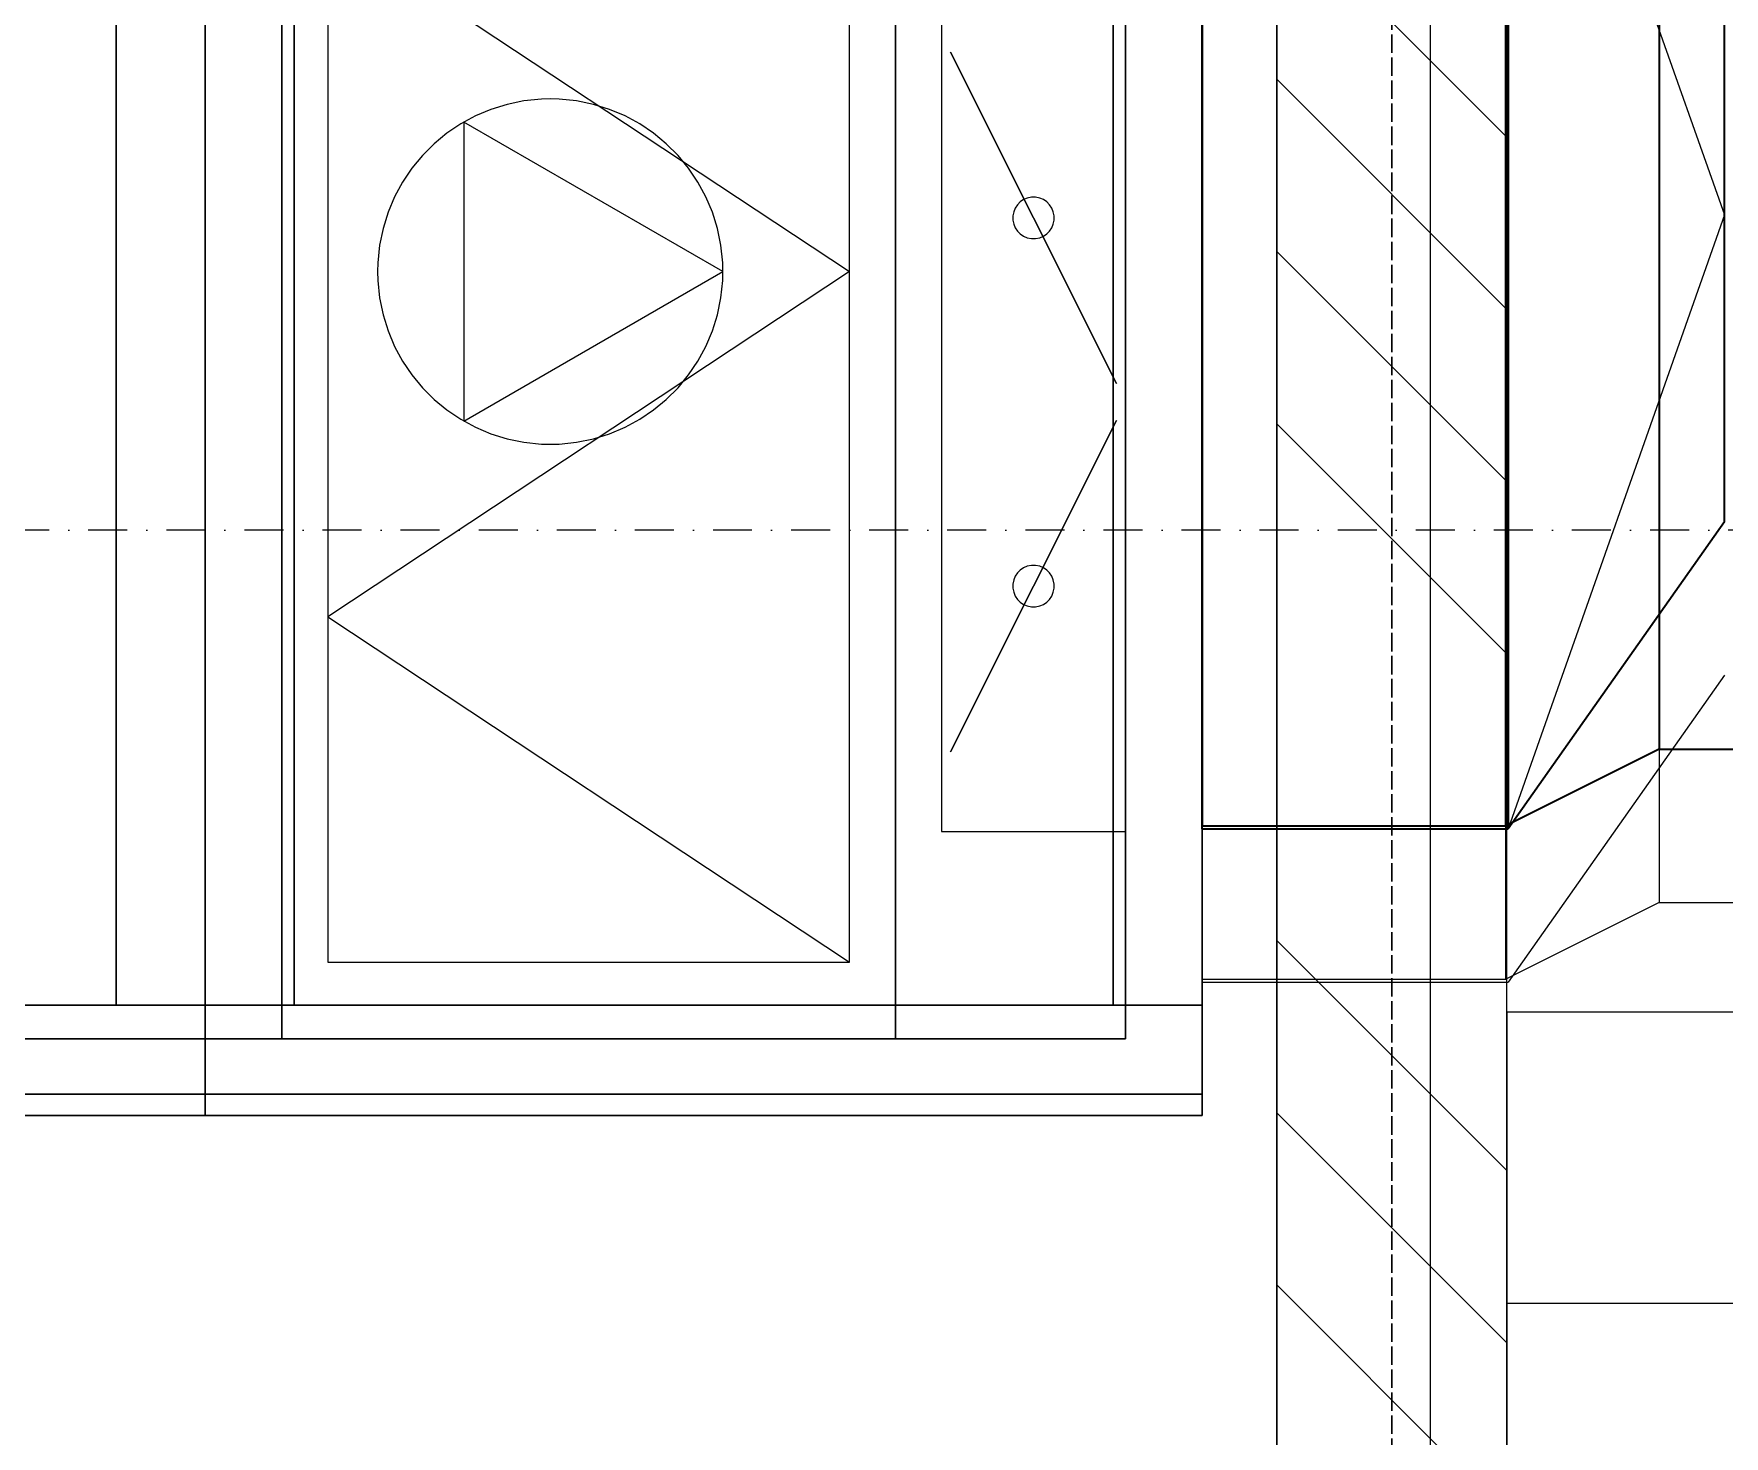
# Model space of a CAD drawing. Header units: millimetres. Extents: x 83708 to 840243643, y 645190 to 956201.
# Drawn here: x 353338 to 354440, y 855303 to 856217 of the extents above; entities that cross this region are included whole.
import ezdxf

# ---------------------------------------------------------------- set-up
doc = ezdxf.new("R2010")
doc.units = ezdxf.units.MM
for name, pattern in [('ACAD_ISO02W100', [15, 12, -3]), ('DASHDOTX2', [50.8, 25.4, -12.7, 0, -12.7]), ('MiddleRoom', [1100000.0, 100000, 1000000.0])]:
    doc.linetypes.add(name, pattern=pattern)
for name, color, linetype, lineweight in [('!ESP_Fassaad', 7, 'Continuous', 9), ('_INVENTO ALUSPLAAN', 253, 'Continuous', 9), ('TULETÕKKETSOON', 1, 'ACAD_ISO02W100', 9)]:
    doc.layers.add(name, color=color, linetype=linetype, lineweight=lineweight)
for name, color, linetype in [('!ESP_Teljed', 30, 'DASHDOTX2'), ('DUCT-S-1', 7, 'Continuous'), ('DUCT-V-1', 7, 'Continuous'), ('FLECAD1', 7, 'Continuous'), ('FLECAD2', 7, 'Continuous'), ('FLECAD3', 7, 'Continuous')]:
    doc.layers.add(name, color=color, linetype=linetype)

# ---------------------------------------------------------------- blocks, each defined once
blk = doc.blocks.new('A$Cef77760f')
at = {"layer": '!ESP_Teljed'}
blk.add_lwpolyline([(1499.8, 5260), (-42299.7, 5260)], dxfattribs=at)
blk = doc.blocks.new('A$C98a65306')
at = {"lineweight": 0}
blk.add_blockref('A$Cef77760f', (40000, -10840), dxfattribs=at)
blk = doc.blocks.new('AC02935765_20221207113114_0')
at = {"layer": 'FLECAD1', "linetype": 'Continuous'}
for points in [[(2275, 140.0001, 150), (925, 140, 150), (924.9999, 1240, 150), (2275, 1240, 150)], [(2275, 140.0001, 1302), (2275, 1240, 1302), (924.9999, 1240, 1302), (925, 140, 1302)], [(2275, 140.0001, 150), (2275, 1240, 150), (2275, 1240, 1302), (2275, 140.0001, 1302)], [(2925, 140.0002, 150), (2275, 140.0001, 150), (2275, 1240, 150), (2925, 1240, 150)], [(2275, 140.0001, 150), (2275, 140.0001, 1302), (2275, 1240, 1302), (2275, 1240, 150)], [(2925, 140.0002, 1302), (2925, 1240, 1302), (2275, 1240, 1302), (2275, 140.0001, 1302)], [(2925, 140.0002, 150), (2925, 1240, 150), (2925, 1240, 1302), (2925, 140.0002, 1302)], [(2275, 212.0001), (2217, 212.0001), (2217, 1168), (2275, 1168)], [(2217, 212.0001), (2217, 212.0001, 150), (2217, 1168, 150), (2217, 1168)], [(2275, 212.0001, 150), (2275, 1168, 150), (2217, 1168, 150), (2217, 212.0001, 150)], [(2275, 212.0001), (2275, 1168), (2275, 1168, 150), (2275, 212.0001, 150)], [(2333, 212.0001), (2275, 212.0001), (2275, 1168), (2333, 1168)], [(2275, 212.0001), (2275, 212.0001, 150), (2275, 1168, 150), (2275, 1168)], [(2333, 212.0001, 150), (2333, 1168, 150), (2275, 1168, 150), (2275, 212.0001, 150)], [(2333, 212.0001), (2333, 1168), (2333, 1168, 150), (2333, 212.0001, 150)], [(2925, 212.0002), (2867, 212.0002), (2867, 1168), (2925, 1168)], [(2867, 212.0002), (2867, 212.0002, 150), (2867, 1168, 150), (2867, 1168)], [(2925, 212.0002, 150), (2925, 1168, 150), (2867, 1168, 150), (2867, 212.0002, 150)], [(2925, 212.0002), (2925, 1168), (2925, 1168, 150), (2925, 212.0002, 150)], [(2275, 154.0001), (925, 154), (925, 212), (2275, 212.0001)], [(2275, 212.0001), (925, 212), (925, 212, 150), (2275, 212.0001, 150)], [(2275, 154.0001, 150), (2275, 212.0001, 150), (925, 212, 150), (925, 154, 150)], [(2275, 212.0001), (2275, 212.0001, 150), (2217, 212.0001, 150), (2217, 212.0001)], [(2925, 154.0002), (2275, 154.0001), (2275, 212.0001), (2925, 212.0002)], [(2925, 212.0002), (2275, 212.0001), (2275, 212.0001, 150), (2925, 212.0002, 150)], [(2925, 154.0002, 150), (2925, 212.0002, 150), (2275, 212.0001, 150), (2275, 154.0001, 150)], [(2275, 154.0001), (2275, 212.0001), (2275, 212.0001, 150), (2275, 154.0001, 150)], [(2333, 212.0001), (2333, 212.0001, 150), (2275, 212.0001, 150), (2275, 212.0001)], [(2275, 154.0001), (2275, 154.0001, 150), (2275, 212.0001, 150), (2275, 212.0001)], [(2925, 212.0002), (2925, 212.0002, 150), (2867, 212.0002, 150), (2867, 212.0002)], [(2925, 154.0002), (2925, 212.0002), (2925, 212.0002, 150), (2925, 154.0002, 150)], [(2275, 154.0001), (2275, 154.0001, 150), (925, 154, 150), (925, 154)], [(2925, 154.0002), (2925, 154.0002, 150), (2275, 154.0001, 150), (2275, 154.0001)], [(2275, 140.0001, 150), (2275, 140.0001, 1302), (925, 140, 1302), (925, 140, 150)], [(2925, 140.0002, 150), (2925, 140.0002, 1302), (2275, 140.0001, 1302), (2275, 140.0001, 150)]]:
    blk.add_3dface(points, dxfattribs=at)
at = {"layer": 'FLECAD2', "linetype": 'Continuous'}
for points in [[(2275, 190.0001, 150), (925, 190, 150), (924.9999, 1190, 150), (2275, 1190, 150), (2275, 190.0001, 150)], [(2275, 190.0001, 1302), (2275, 1190, 1302), (924.9999, 1190, 1302), (925, 190, 1302), (2275, 190.0001, 1302)], [(2275, 190.0001, 203), (2275, 1190, 203), (2275, 1190, 1249), (2275, 190.0001, 1249), (2275, 190.0001, 203)], [(2275, 1190, 150), (2725, 1190, 150), (2725, 190.0002, 150), (2275, 190.0001, 150), (2275, 1190, 150)], [(2275, 190.0001, 779), (2275, 190.0001, 1249), (2275, 1190, 1249), (2275, 1190, 779), (2275, 190.0001, 779)], [(2275, 190.0001, 779), (2275, 190.0001, 1249), (2275, 1190, 1249), (2275, 1190, 779), (2275, 190.0001, 779)], [(2275, 1190, 203), (2275, 190.0001, 203), (2275, 190.0001, 673), (2275, 1190, 673), (2275, 1190, 203)], [(2325, 190.0001, 1302), (2325, 1190, 1302), (2275, 1190, 1302), (2275, 190.0001, 1302), (2325, 190.0001, 1302)], [(2725, 190.0002, 1302), (2725, 1190, 1302), (2325, 1190, 1302), (2325, 190.0001, 1302), (2725, 190.0002, 1302)], [(2725, 1190, 150), (2875, 1190, 150), (2875, 190.0002, 150), (2725, 190.0002, 150), (2725, 1190, 150)], [(2875, 190.0002, 1302), (2875, 1190, 1302), (2725, 1190, 1302), (2725, 190.0002, 1302), (2875, 190.0002, 1302)], [(2925, 190.0002, 779), (2925, 1190, 779), (2925, 1190, 1249), (2925, 190.0002, 1249), (2925, 190.0002, 779)], [(2925, 1190, 203), (2925, 1190, 673), (2925, 190.0002, 673), (2925, 190.0002, 203), (2925, 1190, 203)], [(2275, 140.0001, 203), (2275, 140.0001, 1249), (925, 140, 1249), (925, 140, 203), (2275, 140.0001, 203)], [(2275, 140.0001, 203), (2725, 140.0002, 203), (2725, 140.0002, 673), (2275, 140.0001, 673), (2275, 140.0001, 203)], [(2325, 140.0001, 779), (2325, 140.0001, 1249), (2275, 140.0001, 1249), (2275, 140.0001, 779), (2325, 140.0001, 779)], [(2725, 140.0002, 779), (2725, 140.0002, 1249), (2325, 140.0001, 1249), (2325, 140.0001, 779), (2725, 140.0002, 779)], [(2875, 140.0002, 779), (2875, 140.0002, 1249), (2725, 140.0002, 1249), (2725, 140.0002, 779), (2875, 140.0002, 779)], [(2725, 140.0002, 203), (2875, 140.0002, 203), (2875, 140.0002, 673), (2725, 140.0002, 673), (2725, 140.0002, 203)]]:
    blk.add_polyline3d(points, dxfattribs=at)
at = {"layer": 'FLECAD3', "linetype": 'Continuous'}
for p, q in [((2869, 617.0002, 150), (2761, 833.0002, 150)), ((2761, 833.0002, 1302), (2869, 617.0002, 1302)), ((2869, 593.0002, 150), (2761, 377.0002, 150)), ((2761, 377.0002, 1302), (2869, 593.0002, 1302)), ((2275, 140.0001, 673), (925, 140, 673)), ((2275, 140.0001, 779), (925, 140, 779)), ((1725, 140.0001, 203), (2275, 140.0001, 203)), ((2275, 140.0001, 1249), (1725, 140.0001, 1249)), ((2275, 140.0001, 203), (2875, 140.0002, 203)), ((2875, 140.0002, 1249), (2275, 140.0001, 1249)), ((2275, 140.0001, 203), (2275, 140.0001, 1249)), ((2275, 140.0001, 1249), (2275, 140.0001, 203)), ((2513.6, 140.0001, 414.5), (2537.8, 140.0002, 414.5)), ((2513.6, 140.0001, 461.5), (2537.8, 140.0002, 461.5)), ((2761, 140.0002, 948), (2869, 140.0002, 840)), ((2761, 140.0002, 960), (2869, 140.0002, 1068)), ((2761, 140.0002, 1188), (2869, 140.0002, 1080)), ((2869, 140.0002, 372), (2761, 140.0002, 264)), ((2869, 140.0002, 384), (2761, 140.0002, 492)), ((2869, 140.0002, 612), (2761, 140.0002, 504)), ((2875, 140.0002, 203), (2875, 140.0002, 1249))]:
    blk.add_line(p, q, dxfattribs=at)
for points in [[(2695, 1140, 1302), (2355, 1140, 1302), (2355, 240.0001, 1302), (2695, 240.0002, 1302), (2695, 1140, 1302)], [(2695, 1140, 1302), (2355, 915.0001, 1302), (2695, 690.0001, 1302), (2355, 465.0001, 1302), (2695, 240.0001, 1302)], [(2755, 325.0002, 150), (2875, 325.0002, 150), (2875, 1125, 150), (2755, 1125, 150), (2755, 325.0002, 150)], [(2875, 1125, 1302), (2755, 1125, 1302), (2755, 325.0002, 1302), (2875, 325.0002, 1302), (2875, 1125, 1302)], [(2925, 325.0002, 814), (2925, 1125, 814), (2925, 1125, 1214), (2925, 325.0002, 1214), (2925, 325.0002, 814)], [(2925, 325.0002, 238), (2925, 1125, 238), (2925, 1125, 638), (2925, 325.0002, 638), (2925, 325.0002, 238)], [(2387.5, 690.0001, 150), (2387.598, 684.2032, 150), (2388.752, 672.8655, 150), (2391.002, 661.8861, 150), (2394.292, 651.3218, 150), (2398.565, 641.2292, 150), (2403.764, 631.6654, 150), (2409.833, 622.687, 150), (2416.714, 614.3509, 150), (2424.351, 606.7138, 150), (2432.687, 599.8326, 150), (2441.665, 593.764, 150), (2451.229, 588.5648, 150), (2461.322, 584.2919, 150), (2471.886, 581.0021, 150), (2482.865, 578.752, 150), (2494.203, 577.5986, 150), (2500, 577.5001, 150), (2505.797, 577.5986, 150), (2517.135, 578.7521, 150), (2528.114, 581.0021, 150), (2538.678, 584.292, 150), (2548.771, 588.5649, 150), (2558.335, 593.764, 150), (2567.313, 599.8326, 150), (2575.649, 606.7139, 150), (2583.286, 614.351, 150), (2590.167, 622.687, 150), (2596.236, 631.6654, 150), (2601.435, 641.2292, 150), (2605.708, 651.3218, 150), (2608.998, 661.8861, 150), (2611.248, 672.8656, 150), (2612.401, 684.2033, 150), (2612.5, 690.0001, 150), (2612.401, 695.797, 150), (2611.248, 707.1347, 150), (2608.998, 718.1141, 150), (2605.708, 728.6785, 150), (2601.435, 738.771, 150), (2596.236, 748.3348, 150), (2590.167, 757.3132, 150), (2583.286, 765.6494, 150), (2575.649, 773.2864, 150), (2567.313, 780.1677, 150), (2558.335, 786.2363, 150), (2548.771, 791.4354, 150), (2538.678, 795.7083, 150), (2528.114, 798.9982, 150), (2517.135, 801.2482, 150), (2505.797, 802.4017, 150), (2500, 802.5001, 150), (2494.203, 802.4016, 150), (2482.865, 801.2482, 150), (2471.886, 798.9982, 150), (2461.322, 795.7083, 150), (2451.229, 791.4354, 150), (2441.665, 786.2362, 150), (2432.687, 780.1677, 150), (2424.351, 773.2864, 150), (2416.714, 765.6494, 150), (2409.833, 757.3132, 150), (2403.764, 748.3348, 150), (2398.565, 738.771, 150), (2394.292, 728.6785, 150), (2391.002, 718.1141, 150), (2388.752, 707.1346, 150), (2387.598, 695.7969, 150), (2387.5, 690.0001, 150), (2387.5, 690.0001, 150)], [(2612.5, 690.0001, 150), (2443.75, 787.428, 150), (2443.75, 592.5723, 150), (2612.5, 690.0001, 150)], [(2801.5, 725.0002, 150), (2801.547, 723.6144, 150), (2802.087, 720.9793, 150), (2803.113, 718.5571, 150), (2804.569, 716.4023, 150), (2806.402, 714.5694, 150), (2808.557, 713.113, 150), (2810.979, 712.0875, 150), (2813.614, 711.5475, 150), (2815, 711.5002, 150), (2816.386, 711.5475, 150), (2819.021, 712.0875, 150), (2821.443, 713.113, 150), (2823.598, 714.5694, 150), (2825.431, 716.4023, 150), (2826.887, 718.5571, 150), (2827.913, 720.9793, 150), (2828.453, 723.6144, 150), (2828.5, 725.0002, 150), (2828.453, 726.386, 150), (2827.913, 729.0211, 150), (2826.887, 731.4432, 150), (2825.431, 733.598, 150), (2823.598, 735.431, 150), (2821.443, 736.8874, 150), (2819.021, 737.9129, 150), (2816.386, 738.4529, 150), (2815, 738.5002, 150), (2813.614, 738.4529, 150), (2810.979, 737.9129, 150), (2808.557, 736.8874, 150), (2806.402, 735.431, 150), (2804.569, 733.598, 150), (2803.113, 731.4432, 150), (2802.087, 729.0211, 150), (2801.547, 726.386, 150), (2801.5, 725.0002, 150), (2801.5, 725.0002, 150)], [(2828.5, 725.0002, 1302), (2828.453, 726.386, 1302), (2827.913, 729.0211, 1302), (2826.887, 731.4432, 1302), (2825.431, 733.598, 1302), (2823.598, 735.431, 1302), (2821.443, 736.8874, 1302), (2819.021, 737.9129, 1302), (2816.386, 738.4529, 1302), (2815, 738.5002, 1302), (2813.614, 738.4529, 1302), (2810.979, 737.9129, 1302), (2808.557, 736.8874, 1302), (2806.402, 735.431, 1302), (2804.569, 733.598, 1302), (2803.113, 731.4432, 1302), (2802.087, 729.0211, 1302), (2801.547, 726.386, 1302), (2801.5, 725.0002, 1302), (2801.547, 723.6144, 1302), (2802.087, 720.9793, 1302), (2803.113, 718.5571, 1302), (2804.569, 716.4023, 1302), (2806.402, 714.5694, 1302), (2808.557, 713.113, 1302), (2810.979, 712.0875, 1302), (2813.614, 711.5475, 1302), (2815, 711.5002, 1302), (2816.386, 711.5475, 1302), (2819.021, 712.0875, 1302), (2821.443, 713.113, 1302), (2823.598, 714.5694, 1302), (2825.431, 716.4023, 1302), (2826.887, 718.5571, 1302), (2827.913, 720.9793, 1302), (2828.453, 723.6144, 1302), (2828.5, 725.0002, 1302), (2828.5, 725.0002, 1302)], [(2801.5, 485.0002, 150), (2801.547, 483.6144, 150), (2802.087, 480.9793, 150), (2803.113, 478.5571, 150), (2804.569, 476.4023, 150), (2806.402, 474.5694, 150), (2808.557, 473.113, 150), (2810.979, 472.0875, 150), (2813.614, 471.5475, 150), (2815, 471.5002, 150), (2816.386, 471.5475, 150), (2819.021, 472.0875, 150), (2821.443, 473.113, 150), (2823.598, 474.5694, 150), (2825.431, 476.4023, 150), (2826.887, 478.5571, 150), (2827.913, 480.9793, 150), (2828.453, 483.6144, 150), (2828.5, 485.0002, 150), (2828.453, 486.386, 150), (2827.913, 489.021, 150), (2826.887, 491.4432, 150), (2825.431, 493.5981, 150), (2823.598, 495.431, 150), (2821.443, 496.8874, 150), (2819.021, 497.9129, 150), (2816.386, 498.4529, 150), (2815, 498.5002, 150), (2813.614, 498.4529, 150), (2810.979, 497.9129, 150), (2808.557, 496.8874, 150), (2806.402, 495.4309, 150), (2804.569, 493.598, 150), (2803.113, 491.4432, 150), (2802.087, 489.021, 150), (2801.547, 486.386, 150), (2801.5, 485.0002, 150), (2801.5, 485.0002, 150)], [(2828.5, 485.0002, 1302), (2828.453, 486.386, 1302), (2827.913, 489.021, 1302), (2826.887, 491.4432, 1302), (2825.431, 493.5981, 1302), (2823.598, 495.431, 1302), (2821.443, 496.8874, 1302), (2819.021, 497.9129, 1302), (2816.386, 498.4529, 1302), (2815, 498.5002, 1302), (2813.614, 498.4529, 1302), (2810.979, 497.9129, 1302), (2808.557, 496.8874, 1302), (2806.402, 495.4309, 1302), (2804.569, 493.598, 1302), (2803.113, 491.4432, 1302), (2802.087, 489.021, 1302), (2801.547, 486.386, 1302), (2801.5, 485.0002, 1302), (2801.547, 483.6144, 1302), (2802.087, 480.9793, 1302), (2803.113, 478.5571, 1302), (2804.569, 476.4023, 1302), (2806.402, 474.5694, 1302), (2808.557, 473.113, 1302), (2810.979, 472.0875, 1302), (2813.614, 471.5475, 1302), (2815, 471.5002, 1302), (2816.386, 471.5475, 1302), (2819.021, 472.0875, 1302), (2821.443, 473.113, 1302), (2823.598, 474.5694, 1302), (2825.431, 476.4023, 1302), (2826.887, 478.5571, 1302), (2827.913, 480.9793, 1302), (2828.453, 483.6144, 1302), (2828.5, 485.0002, 1302), (2828.5, 485.0002, 1302)], [(2445, 212.0001, 75), (2444.965, 212.0001, 72.9389), (2444.555, 212.0001, 68.90771), (2443.755, 212.0001, 65.00391), (2442.585, 212.0001, 61.2477), (2441.066, 212.0001, 57.65924), (2439.217, 212.0001, 54.25877), (2435.906, 212.0001, 49.52486), (2430.475, 212.0001, 44.09406), (2425.741, 212.0001, 40.78271), (2422.341, 212.0001, 38.93413), (2418.752, 212.0001, 37.41487), (2414.996, 212.0001, 36.24514), (2411.092, 212.0001, 35.44512), (2407.061, 212.0001, 35.03502), (2405, 212.0001, 35), (2402.939, 212.0001, 35.03502), (2398.908, 212.0001, 35.44512), (2395.004, 212.0001, 36.24514), (2391.248, 212.0001, 37.41487), (2387.659, 212.0001, 38.93413), (2384.259, 212.0001, 40.78271), (2379.525, 212.0001, 44.09406), (2374.094, 212.0001, 49.52486), (2370.783, 212.0001, 54.25877), (2368.934, 212.0001, 57.65924), (2367.415, 212.0001, 61.2477), (2366.245, 212.0001, 65.00391), (2365.445, 212.0001, 68.90771), (2365.035, 212.0001, 72.9389), (2365, 212.0001, 75), (2365.035, 212.0001, 77.0611), (2365.445, 212.0001, 81.09229), (2366.245, 212.0001, 84.99609), (2367.415, 212.0001, 88.7523), (2368.934, 212.0001, 92.34076), (2370.783, 212.0001, 95.74123), (2374.094, 212.0001, 100.4751), (2379.525, 212.0001, 105.9059), (2384.259, 212.0001, 109.2173), (2387.659, 212.0001, 111.0659), (2391.248, 212.0001, 112.5851), (2395.004, 212.0001, 113.7549), (2398.908, 212.0001, 114.5549), (2402.939, 212.0001, 114.965), (2405, 212.0001, 115), (2407.061, 212.0001, 114.965), (2411.092, 212.0001, 114.5549), (2414.996, 212.0001, 113.7549), (2418.752, 212.0001, 112.5851), (2422.341, 212.0001, 111.0659), (2425.741, 212.0001, 109.2173), (2430.475, 212.0001, 105.9059), (2435.906, 212.0001, 100.4751), (2439.217, 212.0001, 95.74123), (2441.066, 212.0001, 92.34076), (2442.585, 212.0001, 88.7523), (2443.755, 212.0001, 84.99609), (2444.555, 212.0001, 81.09229), (2444.965, 212.0001, 77.0611), (2445, 212.0001, 75), (2445, 212.0001, 75)], [(2835, 212.0002, 75), (2834.965, 212.0002, 72.9389), (2834.555, 212.0002, 68.90771), (2833.755, 212.0002, 65.00391), (2832.585, 212.0002, 61.2477), (2831.066, 212.0002, 57.65924), (2829.217, 212.0002, 54.25877), (2825.906, 212.0002, 49.52486), (2820.475, 212.0002, 44.09406), (2815.741, 212.0002, 40.78271), (2812.341, 212.0002, 38.93413), (2808.752, 212.0002, 37.41487), (2804.996, 212.0002, 36.24514), (2801.092, 212.0002, 35.44512), (2797.061, 212.0002, 35.03502), (2795, 212.0002, 35), (2792.939, 212.0002, 35.03502), (2788.908, 212.0002, 35.44512), (2785.004, 212.0002, 36.24514), (2781.248, 212.0002, 37.41487), (2777.659, 212.0002, 38.93413), (2774.259, 212.0002, 40.78271), (2769.525, 212.0002, 44.09406), (2764.094, 212.0002, 49.52486), (2760.783, 212.0002, 54.25877), (2758.934, 212.0002, 57.65924), (2757.415, 212.0002, 61.2477), (2756.245, 212.0002, 65.00391), (2755.445, 212.0002, 68.90771), (2755.035, 212.0002, 72.9389), (2755, 212.0002, 75), (2755.035, 212.0002, 77.0611), (2755.445, 212.0002, 81.09229), (2756.245, 212.0002, 84.99609), (2757.415, 212.0002, 88.7523), (2758.934, 212.0002, 92.34076), (2760.783, 212.0002, 95.74123), (2764.094, 212.0002, 100.4751), (2769.525, 212.0002, 105.9059), (2774.259, 212.0002, 109.2173), (2777.659, 212.0002, 111.0659), (2781.248, 212.0002, 112.5851), (2785.004, 212.0002, 113.7549), (2788.908, 212.0002, 114.5549), (2792.939, 212.0002, 114.965), (2795, 212.0002, 115), (2797.061, 212.0002, 114.965), (2801.092, 212.0002, 114.5549), (2804.996, 212.0002, 113.7549), (2808.752, 212.0002, 112.5851), (2812.341, 212.0002, 111.0659), (2815.741, 212.0002, 109.2173), (2820.475, 212.0002, 105.9059), (2825.906, 212.0002, 100.4751), (2829.217, 212.0002, 95.74123), (2831.066, 212.0002, 92.34076), (2832.585, 212.0002, 88.7523), (2833.755, 212.0002, 84.99609), (2834.555, 212.0002, 81.09229), (2834.965, 212.0002, 77.0611), (2835, 212.0002, 75), (2835, 212.0002, 75)], [(2445, 154.0001, 75), (2444.965, 154.0001, 72.9389), (2444.555, 154.0001, 68.90771), (2443.755, 154.0001, 65.00391), (2442.585, 154.0001, 61.2477), (2441.066, 154.0001, 57.65924), (2439.217, 154.0001, 54.25877), (2435.906, 154.0001, 49.52486), (2430.475, 154.0001, 44.09406), (2425.741, 154.0001, 40.78271), (2422.341, 154.0001, 38.93413), (2418.752, 154.0001, 37.41487), (2414.996, 154.0001, 36.24514), (2411.092, 154.0001, 35.44512), (2407.061, 154.0001, 35.03502), (2405, 154.0001, 35), (2402.939, 154.0001, 35.03502), (2398.908, 154.0001, 35.44512), (2395.004, 154.0001, 36.24514), (2391.248, 154.0001, 37.41487), (2387.659, 154.0001, 38.93413), (2384.259, 154.0001, 40.78271), (2379.525, 154.0001, 44.09406), (2374.094, 154.0001, 49.52486), (2370.783, 154.0001, 54.25877), (2368.934, 154.0001, 57.65924), (2367.415, 154.0001, 61.2477), (2366.245, 154.0001, 65.00391), (2365.445, 154.0001, 68.90771), (2365.035, 154.0001, 72.9389), (2365, 154.0001, 75), (2365.035, 154.0001, 77.0611), (2365.445, 154.0001, 81.09229), (2366.245, 154.0001, 84.99609), (2367.415, 154.0001, 88.7523), (2368.934, 154.0001, 92.34076), (2370.783, 154.0001, 95.74123), (2374.094, 154.0001, 100.4751), (2379.525, 154.0001, 105.9059), (2384.259, 154.0001, 109.2173), (2387.659, 154.0001, 111.0659), (2391.248, 154.0001, 112.5851), (2395.004, 154.0001, 113.7549), (2398.908, 154.0001, 114.5549), (2402.939, 154.0001, 114.965), (2405, 154.0001, 115), (2407.061, 154.0001, 114.965), (2411.092, 154.0001, 114.5549), (2414.996, 154.0001, 113.7549), (2418.752, 154.0001, 112.5851), (2422.341, 154.0001, 111.0659), (2425.741, 154.0001, 109.2173), (2430.475, 154.0001, 105.9059), (2435.906, 154.0001, 100.4751), (2439.217, 154.0001, 95.74123), (2441.066, 154.0001, 92.34076), (2442.585, 154.0001, 88.7523), (2443.755, 154.0001, 84.99609), (2444.555, 154.0001, 81.09229), (2444.965, 154.0001, 77.0611), (2445, 154.0001, 75), (2445, 154.0001, 75)], [(2835, 154.0002, 75), (2834.965, 154.0002, 72.9389), (2834.555, 154.0002, 68.90771), (2833.755, 154.0002, 65.00391), (2832.585, 154.0002, 61.2477), (2831.066, 154.0002, 57.65924), (2829.217, 154.0002, 54.25877), (2825.906, 154.0002, 49.52486), (2820.475, 154.0002, 44.09406), (2815.741, 154.0002, 40.78271), (2812.341, 154.0002, 38.93413), (2808.752, 154.0002, 37.41487), (2804.996, 154.0002, 36.24514), (2801.092, 154.0002, 35.44512), (2797.061, 154.0002, 35.03502), (2795, 154.0002, 35), (2792.939, 154.0002, 35.03502), (2788.908, 154.0002, 35.44512), (2785.004, 154.0002, 36.24514), (2781.248, 154.0002, 37.41487), (2777.659, 154.0002, 38.93413), (2774.259, 154.0002, 40.78271), (2769.525, 154.0002, 44.09406), (2764.094, 154.0002, 49.52486), (2760.783, 154.0002, 54.25877), (2758.934, 154.0002, 57.65924), (2757.415, 154.0002, 61.2477), (2756.245, 154.0002, 65.00391), (2755.445, 154.0002, 68.90771), (2755.035, 154.0002, 72.9389), (2755, 154.0002, 75), (2755.035, 154.0002, 77.0611), (2755.445, 154.0002, 81.09229), (2756.245, 154.0002, 84.99609), (2757.415, 154.0002, 88.7523), (2758.934, 154.0002, 92.34076), (2760.783, 154.0002, 95.74123), (2764.094, 154.0002, 100.4751), (2769.525, 154.0002, 105.9059), (2774.259, 154.0002, 109.2173), (2777.659, 154.0002, 111.0659), (2781.248, 154.0002, 112.5851), (2785.004, 154.0002, 113.7549), (2788.908, 154.0002, 114.5549), (2792.939, 154.0002, 114.965), (2795, 154.0002, 115), (2797.061, 154.0002, 114.965), (2801.092, 154.0002, 114.5549), (2804.996, 154.0002, 113.7549), (2808.752, 154.0002, 112.5851), (2812.341, 154.0002, 111.0659), (2815.741, 154.0002, 109.2173), (2820.475, 154.0002, 105.9059), (2825.906, 154.0002, 100.4751), (2829.217, 154.0002, 95.74123), (2831.066, 154.0002, 92.34076), (2832.585, 154.0002, 88.7523), (2833.755, 154.0002, 84.99609), (2834.555, 154.0002, 81.09229), (2834.965, 154.0002, 77.0611), (2835, 154.0002, 75), (2835, 154.0002, 75)], [(2275, 140.0001, 1199), (2225, 140.0001, 1199), (2225, 140.0001, 1249), (2275, 140.0001, 1249), (2275, 140.0001, 1199)], [(2275, 140.0001, 203), (2225, 140.0001, 203), (2225, 140.0001, 253), (2275, 140.0001, 253), (2275, 140.0001, 203)], [(2275, 140.0001, 273.5), (2276.308, 140.0001, 277.6865), (2279.698, 140.0001, 285.6423), (2283.958, 140.0001, 293.035), (2289.022, 140.0001, 299.7956), (2294.823, 140.0001, 305.8549), (2301.296, 140.0001, 311.1438), (2308.375, 140.0001, 315.5933), (2315.992, 140.0001, 319.1341), (2320, 140.0001, 320.5)], [(2275, 140.0001, 602.5), (2276.308, 140.0001, 598.3135), (2279.698, 140.0001, 590.3577), (2283.958, 140.0001, 582.965), (2289.022, 140.0001, 576.2044), (2294.823, 140.0001, 570.1451), (2301.296, 140.0001, 564.8562), (2308.375, 140.0001, 560.4067), (2315.992, 140.0001, 556.8659), (2320, 140.0001, 555.5)], [(2317, 140.0001, 1136.311), (2315.724, 140.0001, 1137.178), (2313.566, 140.0001, 1139.247), (2311.896, 140.0001, 1141.646), (2310.734, 140.0001, 1144.291), (2310.097, 140.0001, 1147.099), (2310.006, 140.0001, 1149.986), (2310.479, 140.0001, 1152.871), (2311.534, 140.0001, 1155.668), (2312.312, 140.0001, 1157), (2313.178, 140.0001, 1158.276), (2315.247, 140.0001, 1160.434), (2317.646, 140.0001, 1162.104), (2320.291, 140.0001, 1163.266), (2323.099, 140.0001, 1163.903), (2325.987, 140.0001, 1163.994), (2328.871, 140.0001, 1163.521), (2331.668, 140.0001, 1162.466), (2333, 140.0001, 1161.689), (2334.276, 140.0001, 1160.822), (2336.434, 140.0001, 1158.753), (2338.104, 140.0001, 1156.354), (2339.266, 140.0001, 1153.709), (2339.903, 140.0001, 1150.901), (2339.994, 140.0001, 1148.014), (2339.521, 140.0001, 1145.129), (2338.466, 140.0001, 1142.332), (2337.688, 140.0001, 1141), (2336.742, 140.0001, 1139.617), (2334.383, 140.0001, 1137.258), (2333, 140.0001, 1136.311), (2333, 140.0001, 1079), (2317, 140.0001, 1079), (2317, 140.0001, 1136.311)], [(2317, 140.0001, 290.3114), (2315.724, 140.0001, 291.1777), (2313.566, 140.0001, 293.2471), (2311.896, 140.0001, 295.6459), (2310.734, 140.0001, 298.2908), (2310.097, 140.0001, 301.0988), (2310.006, 140.0001, 303.9865), (2310.479, 140.0001, 306.8708), (2311.534, 140.0001, 309.6685), (2312.312, 140.0001, 311), (2313.178, 140.0001, 312.2756), (2315.247, 140.0001, 314.4339), (2317.646, 140.0001, 316.1037), (2320.291, 140.0001, 317.2662), (2323.099, 140.0001, 317.9026), (2325.987, 140.0001, 317.9939), (2328.871, 140.0001, 317.5214), (2331.668, 140.0001, 316.4661), (2333, 140.0001, 315.6886), (2334.276, 140.0001, 314.8223), (2336.434, 140.0001, 312.7529), (2338.104, 140.0001, 310.3541), (2339.266, 140.0001, 307.7092), (2339.903, 140.0001, 304.9012), (2339.994, 140.0001, 302.0135), (2339.521, 140.0001, 299.1293), (2338.466, 140.0001, 296.3315), (2337.688, 140.0001, 295), (2336.742, 140.0001, 293.6166), (2334.383, 140.0001, 291.2576), (2333, 140.0001, 290.3114), (2333, 140.0001, 233), (2317, 140.0001, 233), (2317, 140.0001, 290.3114)], [(2320, 140.0001, 320.5), (2392.6, 140.0001, 273.5), (2392.6, 140.0001, 602.5), (2320, 140.0001, 555.5), (2320, 140.0001, 320.5)], [(2695, 140.0002, 802.5), (2355, 140.0001, 802.5), (2355, 140.0001, 1225.5), (2695, 140.0002, 1225.5), (2695, 140.0002, 802.5)], [(2695, 140.0002, 802.5), (2355, 140.0001, 908.25), (2695, 140.0002, 1014), (2355, 140.0001, 1119.75), (2695, 140.0002, 1225.5)], [(2392.6, 140.0001, 273.5), (2396.068, 140.0001, 273.6663), (2402.899, 140.0001, 274.6076), (2409.561, 140.0001, 276.2585), (2416.005, 140.0001, 278.5956), (2422.184, 140.0001, 281.5955), (2428.048, 140.0001, 285.2347), (2433.551, 140.0001, 289.49), (2438.643, 140.0001, 294.3379), (2441, 140.0001, 297), (2443.357, 140.0001, 299.6621), (2448.449, 140.0001, 304.51), (2453.952, 140.0001, 308.7653), (2459.817, 140.0001, 312.4045), (2465.995, 140.0001, 315.4044), (2472.439, 140.0001, 317.7415), (2479.101, 140.0001, 319.3924), (2485.932, 140.0001, 320.3337), (2489.4, 140.0001, 320.5)], [(2392.6, 140.0001, 344), (2396.068, 140.0001, 344.1663), (2402.899, 140.0001, 345.1076), (2409.561, 140.0001, 346.7585), (2416.005, 140.0001, 349.0956), (2422.184, 140.0001, 352.0955), (2428.048, 140.0001, 355.7347), (2433.551, 140.0001, 359.99), (2438.643, 140.0001, 364.8379), (2441, 140.0001, 367.5), (2443.357, 140.0001, 370.1621), (2448.449, 140.0001, 375.01), (2453.952, 140.0001, 379.2653), (2459.817, 140.0001, 382.9045), (2465.995, 140.0001, 385.9044), (2472.439, 140.0001, 388.2415), (2479.101, 140.0001, 389.8924), (2485.932, 140.0001, 390.8337), (2489.4, 140.0001, 391)], [(2392.6, 140.0001, 438), (2395.534, 140.0001, 436.8772), (2401.512, 140.0001, 435.1197), (2407.588, 140.0001, 433.948), (2413.723, 140.0001, 433.3622), (2419.877, 140.0001, 433.3622), (2426.011, 140.0001, 433.948), (2432.087, 140.0001, 435.1197), (2438.066, 140.0001, 436.8772), (2441, 140.0001, 438), (2443.934, 140.0001, 439.1228), (2449.913, 140.0001, 440.8803), (2455.989, 140.0001, 442.052), (2462.123, 140.0001, 442.6378), (2468.277, 140.0001, 442.6378), (2474.412, 140.0001, 442.052), (2480.488, 140.0001, 440.8803), (2486.466, 140.0001, 439.1228), (2489.4, 140.0001, 438)], [(2392.6, 140.0001, 532), (2394.957, 140.0001, 529.3379), (2400.049, 140.0001, 524.49), (2405.552, 140.0001, 520.2347), (2411.417, 140.0001, 516.5955), (2417.595, 140.0001, 513.5956), (2424.039, 140.0001, 511.2585), (2430.701, 140.0001, 509.6076), (2437.532, 140.0001, 508.6663), (2441, 140.0001, 508.5), (2444.468, 140.0001, 508.3337), (2451.299, 140.0001, 507.3924), (2457.961, 140.0001, 505.7415), (2464.405, 140.0001, 503.4044), (2470.583, 140.0001, 500.4045), (2476.448, 140.0001, 496.7653), (2481.951, 140.0001, 492.51), (2487.043, 140.0001, 487.6621), (2489.4, 140.0001, 485)], [(2392.6, 140.0001, 602.5), (2394.957, 140.0001, 599.8379), (2400.049, 140.0001, 594.99), (2405.552, 140.0001, 590.7347), (2411.417, 140.0001, 587.0955), (2417.595, 140.0001, 584.0956), (2424.039, 140.0001, 581.7585), (2430.701, 140.0001, 580.1076), (2437.532, 140.0001, 579.1663), (2441, 140.0001, 579), (2444.468, 140.0001, 578.8337), (2451.299, 140.0001, 577.8924), (2457.961, 140.0001, 576.2415), (2464.405, 140.0001, 573.9044), (2470.583, 140.0001, 570.9045), (2476.448, 140.0001, 567.2653), (2481.951, 140.0001, 563.01), (2487.043, 140.0001, 558.1621), (2489.4, 140.0001, 555.5)], [(2489.4, 140.0001, 320.5), (2513.6, 140.0001, 297), (2513.6, 140.0001, 579), (2489.4, 140.0001, 555.5), (2489.4, 140.0001, 320.5)], [(2537.8, 140.0002, 391), (2658.8, 140.0002, 391), (2658.8, 140.0002, 485), (2537.8, 140.0002, 485), (2537.8, 140.0002, 391)], [(2875, 140.0002, 814), (2755, 140.0002, 814), (2755, 140.0002, 1214), (2875, 140.0002, 1214), (2875, 140.0002, 814)], [(2755, 140.0002, 238), (2875, 140.0002, 238), (2875, 140.0002, 638), (2755, 140.0002, 638), (2755, 140.0002, 238)], [(2828.5, 140.0002, 894), (2828.453, 140.0002, 892.6142), (2827.913, 140.0002, 889.9791), (2826.887, 140.0002, 887.5569), (2825.431, 140.0002, 885.4022), (2823.598, 140.0002, 883.5692), (2821.443, 140.0002, 882.1128), (2819.021, 140.0002, 881.0873), (2816.386, 140.0002, 880.5472), (2815, 140.0002, 880.5), (2813.614, 140.0002, 880.5472), (2810.979, 140.0002, 881.0873), (2808.557, 140.0002, 882.1128), (2806.402, 140.0002, 883.5692), (2804.569, 140.0002, 885.4022), (2803.113, 140.0002, 887.5569), (2802.087, 140.0002, 889.9791), (2801.547, 140.0002, 892.6142), (2801.5, 140.0002, 894), (2801.547, 140.0002, 895.3858), (2802.087, 140.0002, 898.0209), (2803.113, 140.0002, 900.4431), (2804.569, 140.0002, 902.5978), (2806.402, 140.0002, 904.4308), (2808.557, 140.0002, 905.8872), (2810.979, 140.0002, 906.9127), (2813.614, 140.0002, 907.4528), (2815, 140.0002, 907.5), (2816.386, 140.0002, 907.4528), (2819.021, 140.0002, 906.9127), (2821.443, 140.0002, 905.8872), (2823.598, 140.0002, 904.4308), (2825.431, 140.0002, 902.5978), (2826.887, 140.0002, 900.4431), (2827.913, 140.0002, 898.0209), (2828.453, 140.0002, 895.3858), (2828.5, 140.0002, 894), (2828.5, 140.0002, 894)], [(2828.5, 140.0002, 1014), (2828.453, 140.0002, 1012.614), (2827.913, 140.0002, 1009.979), (2826.887, 140.0002, 1007.557), (2825.431, 140.0002, 1005.402), (2823.598, 140.0002, 1003.569), (2821.443, 140.0002, 1002.113), (2819.021, 140.0002, 1001.087), (2816.386, 140.0002, 1000.547), (2815, 140.0002, 1000.5), (2813.614, 140.0002, 1000.547), (2810.979, 140.0002, 1001.087), (2808.557, 140.0002, 1002.113), (2806.402, 140.0002, 1003.569), (2804.569, 140.0002, 1005.402), (2803.113, 140.0002, 1007.557), (2802.087, 140.0002, 1009.979), (2801.547, 140.0002, 1012.614), (2801.5, 140.0002, 1014), (2801.547, 140.0002, 1015.386), (2802.087, 140.0002, 1018.021), (2803.113, 140.0002, 1020.443), (2804.569, 140.0002, 1022.598), (2806.402, 140.0002, 1024.431), (2808.557, 140.0002, 1025.887), (2810.979, 140.0002, 1026.913), (2813.614, 140.0002, 1027.453), (2815, 140.0002, 1027.5), (2816.386, 140.0002, 1027.453), (2819.021, 140.0002, 1026.913), (2821.443, 140.0002, 1025.887), (2823.598, 140.0002, 1024.431), (2825.431, 140.0002, 1022.598), (2826.887, 140.0002, 1020.443), (2827.913, 140.0002, 1018.021), (2828.453, 140.0002, 1015.386), (2828.5, 140.0002, 1014), (2828.5, 140.0002, 1014)], [(2828.5, 140.0002, 1134), (2828.453, 140.0002, 1132.614), (2827.913, 140.0002, 1129.979), (2826.887, 140.0002, 1127.557), (2825.431, 140.0002, 1125.402), (2823.598, 140.0002, 1123.569), (2821.443, 140.0002, 1122.113), (2819.021, 140.0002, 1121.087), (2816.386, 140.0002, 1120.547), (2815, 140.0002, 1120.5), (2813.614, 140.0002, 1120.547), (2810.979, 140.0002, 1121.087), (2808.557, 140.0002, 1122.113), (2806.402, 140.0002, 1123.569), (2804.569, 140.0002, 1125.402), (2803.113, 140.0002, 1127.557), (2802.087, 140.0002, 1129.979), (2801.547, 140.0002, 1132.614), (2801.5, 140.0002, 1134), (2801.547, 140.0002, 1135.386), (2802.087, 140.0002, 1138.021), (2803.113, 140.0002, 1140.443), (2804.569, 140.0002, 1142.598), (2806.402, 140.0002, 1144.431), (2808.557, 140.0002, 1145.887), (2810.979, 140.0002, 1146.913), (2813.614, 140.0002, 1147.453), (2815, 140.0002, 1147.5), (2816.386, 140.0002, 1147.453), (2819.021, 140.0002, 1146.913), (2821.443, 140.0002, 1145.887), (2823.598, 140.0002, 1144.431), (2825.431, 140.0002, 1142.598), (2826.887, 140.0002, 1140.443), (2827.913, 140.0002, 1138.021), (2828.453, 140.0002, 1135.386), (2828.5, 140.0002, 1134), (2828.5, 140.0002, 1134)], [(2801.5, 140.0002, 318), (2801.547, 140.0002, 316.6142), (2802.087, 140.0002, 313.9792), (2803.113, 140.0002, 311.5569), (2804.569, 140.0002, 309.4022), (2806.402, 140.0002, 307.5692), (2808.557, 140.0002, 306.1128), (2810.979, 140.0002, 305.0873), (2813.614, 140.0002, 304.5473), (2815, 140.0002, 304.5), (2816.386, 140.0002, 304.5473), (2819.021, 140.0002, 305.0873), (2821.443, 140.0002, 306.1128), (2823.598, 140.0002, 307.5692), (2825.431, 140.0002, 309.4022), (2826.887, 140.0002, 311.5569), (2827.913, 140.0002, 313.9792), (2828.453, 140.0002, 316.6142), (2828.5, 140.0002, 318), (2828.453, 140.0002, 319.3858), (2827.913, 140.0002, 322.0208), (2826.887, 140.0002, 324.4431), (2825.431, 140.0002, 326.5978), (2823.598, 140.0002, 328.4308), (2821.443, 140.0002, 329.8872), (2819.021, 140.0002, 330.9127), (2816.386, 140.0002, 331.4527), (2815, 140.0002, 331.5), (2813.614, 140.0002, 331.4527), (2810.979, 140.0002, 330.9127), (2808.557, 140.0002, 329.8872), (2806.402, 140.0002, 328.4308), (2804.569, 140.0002, 326.5978), (2803.113, 140.0002, 324.4431), (2802.087, 140.0002, 322.0208), (2801.547, 140.0002, 319.3858), (2801.5, 140.0002, 318), (2801.5, 140.0002, 318)], [(2801.5, 140.0002, 438), (2801.547, 140.0002, 436.6142), (2802.087, 140.0002, 433.9792), (2803.113, 140.0002, 431.5569), (2804.569, 140.0002, 429.4021), (2806.402, 140.0002, 427.5692), (2808.557, 140.0002, 426.1128), (2810.979, 140.0002, 425.0873), (2813.614, 140.0002, 424.5473), (2815, 140.0002, 424.5), (2816.386, 140.0002, 424.5473), (2819.021, 140.0002, 425.0873), (2821.443, 140.0002, 426.1128), (2823.598, 140.0002, 427.5692), (2825.431, 140.0002, 429.4021), (2826.887, 140.0002, 431.5569), (2827.913, 140.0002, 433.9792), (2828.453, 140.0002, 436.6142), (2828.5, 140.0002, 438), (2828.453, 140.0002, 439.3858), (2827.913, 140.0002, 442.0208), (2826.887, 140.0002, 444.4431), (2825.431, 140.0002, 446.5979), (2823.598, 140.0002, 448.4308), (2821.443, 140.0002, 449.8872), (2819.021, 140.0002, 450.9127), (2816.386, 140.0002, 451.4527), (2815, 140.0002, 451.5), (2813.614, 140.0002, 451.4527), (2810.979, 140.0002, 450.9127), (2808.557, 140.0002, 449.8872), (2806.402, 140.0002, 448.4308), (2804.569, 140.0002, 446.5979), (2803.113, 140.0002, 444.4431), (2802.087, 140.0002, 442.0208), (2801.547, 140.0002, 439.3858), (2801.5, 140.0002, 438), (2801.5, 140.0002, 438)], [(2801.5, 140.0002, 558), (2801.547, 140.0002, 556.6143), (2802.087, 140.0002, 553.9791), (2803.113, 140.0002, 551.5569), (2804.569, 140.0002, 549.4022), (2806.402, 140.0002, 547.5692), (2808.557, 140.0002, 546.1128), (2810.979, 140.0002, 545.0873), (2813.614, 140.0002, 544.5472), (2815, 140.0002, 544.5), (2816.386, 140.0002, 544.5472), (2819.021, 140.0002, 545.0873), (2821.443, 140.0002, 546.1128), (2823.598, 140.0002, 547.5692), (2825.431, 140.0002, 549.4022), (2826.887, 140.0002, 551.5569), (2827.913, 140.0002, 553.9791), (2828.453, 140.0002, 556.6143), (2828.5, 140.0002, 558), (2828.453, 140.0002, 559.3857), (2827.913, 140.0002, 562.0209), (2826.887, 140.0002, 564.4431), (2825.431, 140.0002, 566.5978), (2823.598, 140.0002, 568.4308), (2821.443, 140.0002, 569.8872), (2819.021, 140.0002, 570.9127), (2816.386, 140.0002, 571.4528), (2815, 140.0002, 571.5), (2813.614, 140.0002, 571.4528), (2810.979, 140.0002, 570.9127), (2808.557, 140.0002, 569.8872), (2806.402, 140.0002, 568.4308), (2804.569, 140.0002, 566.5978), (2803.113, 140.0002, 564.4431), (2802.087, 140.0002, 562.0209), (2801.547, 140.0002, 559.3857), (2801.5, 140.0002, 558), (2801.5, 140.0002, 558)], [(2825, 140.0002, 1199), (2875, 140.0002, 1199), (2875, 140.0002, 1249), (2825, 140.0002, 1249), (2825, 140.0002, 1199)], [(2825, 140.0002, 203), (2875, 140.0002, 203), (2875, 140.0002, 253), (2825, 140.0002, 253), (2825, 140.0002, 203)]]:
    blk.add_polyline3d(points, dxfattribs=at)
blk = doc.blocks.new('A$Ce418d85a')
blk.add_blockref('AC02935765_20221207113114_0', (-1, -324.9999))
blk = doc.blocks.new('*U768')
at = {"layer": 'DUCT-V-1', "color": 1, "linetype": 'MiddleRoom', "lineweight": -3}
blk.add_line((97415.8, 284125.5, 449.5), (97415.8, 285125.5, 449.5), dxfattribs=at)
at = {"layer": 'DUCT-V-1', "color": 1, "linetype": 'Continuous', "lineweight": 35}
blk.add_line((97415.8, 284225.5, 349.5), (97415.8, 285025.5, 349.5), dxfattribs=at)
blk = doc.blocks.new('A$C0f6af5fb')
at = {"layer": 'DUCT-S-1', "color": 8, "linetype": 'MiddleRoom', "lineweight": -3}
for p, q in [((-148.5, 1251.3, 937.3), (-148.5, 2251.3, 937.3)), ((49.3, 1251.3, 937.3), (49.3, 2251.3, 937.3)), ((149.3, 2201.3, 937.3), (149.3, 1301.3, 937.3)), ((191.7, 1449.4, 149.5), (50.7, 1249.4, 449.5)), ((149.3, 1301.3, 937.3), (49.3, 1251.3, 937.3)), ((149.3, 1301.3, 937.3), (424.7, 1301.3, 937.3)), ((-148.6, 1249.4, 449.5), (50.7, 1249.4, 449.5)), ((-148.5, 1251.3, 937.3), (49.3, 1251.3, 937.3))]:
    blk.add_line(p, q, dxfattribs=at)
at = {"layer": 'DUCT-S-1', "color": 8, "linetype": 'Continuous', "lineweight": 35}
for p, q in [((-148.5, 1351.3, 837.3), (-148.5, 2151.3, 837.3)), ((49.3, 1351.3, 837.3), (49.3, 2151.3, 837.3)), ((50.7, 2149.4, 349.5), (50.7, 1349.4, 349.5)), ((149.3, 2101.3, 837.3), (149.3, 1401.3, 837.3)), ((191.7, 1549.4, 149.5), (50.7, 1349.4, 349.5)), ((149.3, 1401.3, 837.3), (49.3, 1351.3, 837.3)), ((149.3, 1401.3, 837.3), (424.7, 1401.3, 837.3)), ((-148.6, 1349.4, 349.5), (50.7, 1349.4, 349.5)), ((-148.5, 1351.3, 837.3), (49.3, 1351.3, 837.3))]:
    blk.add_line(p, q, dxfattribs=at)
at = {"layer": 'DUCT-S-1', "color": 8, "linetype": 'Continuous', "lineweight": -3}
for p, q in [((50.7, 2149.4, 349.5), (191.7, 1749.4, 350.5)), ((191.7, 1749.4, 350.5), (50.7, 1349.4, 349.5))]:
    blk.add_line(p, q, dxfattribs=at)
at = {"layer": 'DUCT-S-1', "color": 8, "linetype": 'Continuous', "lineweight": 35, "extrusion": (-1, 0, 0)}
blk.add_ellipse((191.7, 1749.4, 149.5), major_axis=(0, -200), ratio=1, start_param=0, end_param=3.141593, dxfattribs=at)
blk = doc.blocks.new('A$Ce6bbaba1')
at = {"layer": '_INVENTO ALUSPLAAN'}
for points in [[(-5695.5, -4703.9), (-2435.5, -4703.9), (-2435.5, -7123.9), (-5695.5, -7123.9)], [(-5595.5, -4803.9), (-2535.5, -4803.9), (-2535.5, -7023.9), (-5595.5, -7023.9)]]:
    blk.add_lwpolyline(points, close=True, dxfattribs=at)
at = {"color": 6}
blk.add_blockref('A$C0f6af5fb', (-2435.5, -7123.9), dxfattribs=at)
blk.add_blockref('A$Ce418d85a', (-5508.1, -5776.4, 700))
at = {"layer": 'DUCT-V-1'}
blk.add_blockref('*U768', (-100000, -290000), dxfattribs=at)
blk = doc.blocks.new('A$C2e20b658')
h = blk.add_hatch()
h.set_pattern_fill('ANSI34', color=6, scale=25, angle=90)
h.set_pattern_definition([(135, (379689.74, -94321.06), (-336.7596, -336.7596), []), (135, (379689.74, -94208.8), (-336.7596, -336.7596), []), (135, (379689.74, -94096.56), (-336.7596, -336.7596), []), (135, (379689.74, -93984.3), (-336.7596, -336.7596), [])])
h.paths.add_polyline_path([(2848.6, 0), (-361.4, 0), (-361.4, 150), (2848.6, 150)])
h.paths.add_polyline_path([(-211.4, 0), (-361.4, 0), (-361.4, -1280.6), (-211.4, -1280.6)])
h.paths.add_polyline_path([(-211.4, -2162.5), (2998.6, -2162.5), (2998.6, -2312.5), (-211.4, -2312.5)])
h.paths.add_polyline_path([(2848.6, -2162.5), (2998.6, -2162.5), (2998.6, 150), (2848.6, 150)])
for points in [[(2848.6, 0), (2998.6, 0), (2998.6, 150), (-361.4, 150), (-361.4, -2312.5), (2998.6, -2312.5), (2998.6, -993)], [(2848.6, 0), (2848.6, 0), (-211.4, 0), (-211.4, -2162.5), (2848.6, -2162.5), (2848.6, -993)]]:
    blk.add_lwpolyline(points)
blk.add_lwpolyline([(2848.6, -2162.5), (2998.6, -2162.5), (2998.6, 150), (2848.6, 150)], close=True)
at = {"layer": '_INVENTO ALUSPLAAN'}
blk.add_lwpolyline([(-211.4, -2162.5), (2848.6, -2162.5), (2848.6, 0), (-211.4, 0)], close=True, dxfattribs=at)
at = {"layer": 'TULETÕKKETSOON', "lineweight": 30}
blk.add_lwpolyline([(-286.4, -2237.5), (2923.6, -2237.5), (2923.6, 75), (-286.4, 75)], close=True, dxfattribs=at)
blk = doc.blocks.new('A$Cb552d834')
at = {"true_color": 0x939598}
h = blk.add_hatch(dxfattribs=at)
h.set_pattern_fill('ANSI31', color=252, scale=70, angle=135)
h.set_pattern_definition([(180, (-392699.39, -836377.39), (-1e-14, -222.25), [])])
h.paths.add_polyline_path([(19619.9, 2157.8), (19019.9, 2157.8), (19019.9, 600.2), (19619.9, 600.2)])
h.paths.add_polyline_path([(27608.2, 4058.2), (27008.2, 4058.2), (27008.1, 2758), (27608.1, 2758)])
h.paths.add_polyline_path([(29085.1, 967.8), (28486.9, 967.8), (28486.9, -312), (29086.9, -312), (29086.9, 367.6), (29085.1, 367.6)])
h.paths.add_polyline_path([(28314.8, -912), (27714.8, -912), (27714.7, -990.4), (28314.7, -990.4)])
h.paths.add_polyline_path([(-3630.1, 4058.2), (-4230.1, 4058.2), (-4230.1, 1742), (-3630.1, 1742)])
h.paths.add_polyline_path([(-6165.2, 1141.9), (-6765.2, 1141.9), (-6765.3, -1238.3), (-6165.3, -1238.3)])
h.paths.add_polyline_path([(-2722.5, 1141.9), (-3322.5, 1141.9), (-3322.6, -458.9), (-2722.6, -458.9)])
h.paths.add_polyline_path([(959.7, 1141.9), (359.7, 1141.9), (359.6, -915.9), (959.6, -915.9)])
h.paths.add_polyline_path([(4519.8, 1141.9), (3919.8, 1141.9), (3919.7, -1238.3), (4519.7, -1238.3)])
h.paths.add_polyline_path([(6209.4, 4058.2), (5609.4, 4058.2), (5609.3, 1742), (6209.3, 1742)])
h.paths.add_polyline_path([(16730.7, 4058.2), (16130.7, 4058.2), (16130.6, 1742), (16730.6, 1742)])
h.paths.add_polyline_path([(17724.3, 1141.9), (17124.3, 1141.9), (17124.2, -1238.3), (17724.2, -1238.3)])
at = {"layer": '!ESP_Fassaad', "elevation": 850}
blk.add_lwpolyline([(29086.9, -312), (29086.9, 967.8), (28486.9, 967.8), (28486.9, -312)], close=True, dxfattribs=at)

msp = doc.modelspace()

# ---------------------------------------------------------------- block references
at = {"lineweight": 0}
msp.add_blockref('A$C98a65306', (316683.7, 861473.5), dxfattribs=at)
at = {"color": 6}
for name, p in [('A$Cb552d834', (325811.3, 854611.6)), ('A$Ce6bbaba1', (356683.7, 861473.5)), ('A$C2e20b658', (351299.6, 856612.1, 850))]:
    msp.add_blockref(name, p, dxfattribs=at)

doc.saveas('drawing.dxf')
